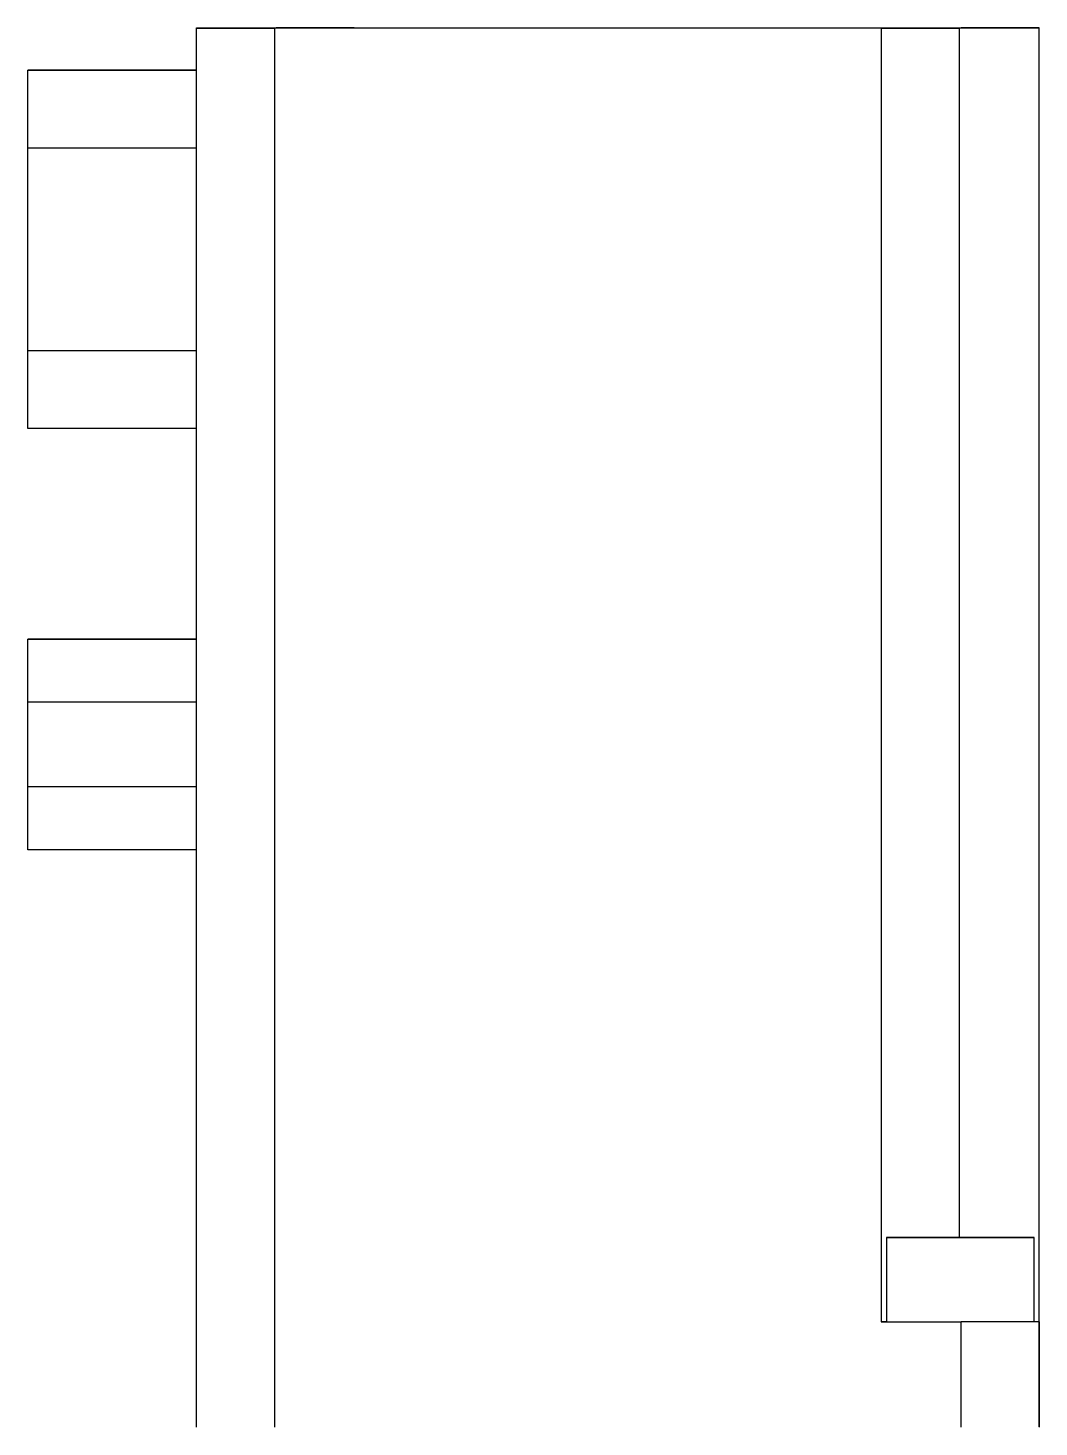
# Model space of a CAD drawing. Extents: x 0 to 634, y -8 to 556.
# Drawn here: x 249.7 to 297.7, y 154.5 to 220.9 of the extents above; entities that cross this region are included whole.
import ezdxf

# ---------------------------------------------------------------- set-up
doc = ezdxf.new("R2010")
doc.units = 0
doc.header["$LTSCALE"] = 0.5
doc.layers.add('MSM_CONTINUOUS', color=7, linetype='CONTINUOUS')

msp = doc.modelspace()

# ---------------------------------------------------------------- linework, layer by layer
at = {"layer": 'MSM_CONTINUOUS'}
for p, q in [((257.657, 220.897), (257.657, 220.901)), ((257.657, 220.901), (261.445, 220.901)), ((297.657, 220.9), (257.657, 220.9)), ((257.657, 220.897), (257.668, 220.897)), ((257.657, 154.497), (257.657, 220.897)), ((257.668, 220.897), (257.703, 220.897)), ((257.703, 220.897), (257.759, 220.897)), ((257.759, 220.897), (257.838, 220.897)), ((257.838, 220.897), (257.939, 220.896)), ((257.939, 220.896), (258.06, 220.896)), ((258.06, 220.896), (258.202, 220.896)), ((258.202, 220.896), (258.364, 220.896)), ((258.364, 220.896), (258.543, 220.896)), ((258.543, 220.896), (258.741, 220.896)), ((258.741, 220.896), (258.954, 220.896)), ((258.954, 220.896), (259.182, 220.896)), ((259.182, 220.896), (259.424, 220.896)), ((259.424, 220.896), (259.677, 220.896)), ((259.677, 220.896), (259.941, 220.896)), ((259.941, 220.896), (260.214, 220.896)), ((260.214, 220.896), (260.493, 220.896)), ((260.493, 220.896), (260.778, 220.896)), ((260.778, 220.896), (261.067, 220.896)), ((261.067, 220.896), (261.357, 220.896)), ((290.169, 220.896), (261.357, 220.896)), ((261.357, 220.896), (261.357, 154.496)), ((261.735, 220.901), (261.445, 220.901)), ((262.024, 220.901), (261.735, 220.901)), ((262.309, 220.901), (262.024, 220.901)), ((262.589, 220.901), (262.309, 220.901)), ((262.861, 220.901), (262.589, 220.901)), ((263.125, 220.901), (262.861, 220.901)), ((263.378, 220.901), (263.125, 220.901)), ((263.62, 220.901), (263.378, 220.901)), ((263.848, 220.901), (263.62, 220.901)), ((264.061, 220.901), (263.848, 220.901)), ((264.259, 220.901), (264.061, 220.901)), ((264.439, 220.901), (264.259, 220.901)), ((264.6, 220.901), (264.439, 220.901)), ((264.742, 220.901), (264.6, 220.901)), ((264.864, 220.901), (264.742, 220.901)), ((264.964, 220.901), (264.864, 220.901)), ((265.043, 220.901), (264.964, 220.901)), ((265.1, 220.901), (265.043, 220.901)), ((265.134, 220.901), (265.1, 220.901)), ((265.145, 220.901), (265.134, 220.901)), ((265.145, 220.901), (265.145, 220.902)), ((265.145, 220.902), (293.957, 220.902)), ((290.169, 220.897), (290.18, 220.897)), ((290.169, 220.897), (290.169, 159.496)), ((290.18, 220.897), (290.214, 220.897)), ((290.214, 220.897), (290.271, 220.897)), ((290.271, 220.897), (290.35, 220.897)), ((290.35, 220.897), (290.45, 220.897)), ((290.45, 220.897), (290.572, 220.897)), ((290.572, 220.897), (290.714, 220.897)), ((290.714, 220.897), (290.875, 220.897)), ((290.875, 220.897), (291.055, 220.897)), ((291.055, 220.897), (291.252, 220.897)), ((291.252, 220.897), (291.466, 220.897)), ((291.466, 220.897), (291.694, 220.897)), ((291.694, 220.897), (291.935, 220.897)), ((291.935, 220.897), (292.189, 220.897)), ((292.189, 220.897), (292.453, 220.897)), ((292.453, 220.897), (292.725, 220.897)), ((292.725, 220.897), (293.005, 220.897)), ((293.005, 220.897), (293.29, 220.897)), ((293.29, 220.897), (293.578, 220.897)), ((293.578, 220.897), (293.869, 220.897)), ((297.657, 220.897), (293.869, 220.897)), ((293.869, 220.897), (293.869, 163.497)), ((294.247, 220.902), (293.957, 220.902)), ((294.536, 220.902), (294.247, 220.902)), ((294.821, 220.902), (294.536, 220.902)), ((295.1, 220.902), (294.821, 220.902)), ((295.373, 220.902), (295.1, 220.902)), ((295.637, 220.902), (295.373, 220.902)), ((295.89, 220.902), (295.637, 220.902)), ((296.132, 220.902), (295.89, 220.902)), ((296.36, 220.902), (296.132, 220.902)), ((296.573, 220.901), (296.36, 220.902)), ((296.77, 220.901), (296.573, 220.901)), ((296.95, 220.901), (296.77, 220.901)), ((297.112, 220.901), (296.95, 220.901)), ((297.254, 220.901), (297.112, 220.901)), ((297.375, 220.901), (297.254, 220.901)), ((297.476, 220.901), (297.375, 220.901)), ((297.555, 220.901), (297.476, 220.901)), ((297.611, 220.901), (297.555, 220.901)), ((297.646, 220.901), (297.611, 220.901)), ((297.657, 220.901), (297.646, 220.901)), ((297.657, 154.501), (297.657, 220.901)), ((249.657, 201.897), (249.657, 218.899)), ((257.657, 218.899), (249.657, 218.899)), ((249.657, 218.897), (257.657, 218.897)), ((257.657, 215.197), (249.657, 215.197)), ((249.657, 205.597), (257.657, 205.597)), ((257.657, 201.897), (249.657, 201.897)), ((249.657, 181.897), (249.657, 191.899)), ((257.657, 191.899), (249.657, 191.899)), ((249.657, 191.897), (257.657, 191.897)), ((257.657, 188.897), (249.657, 188.897)), ((249.657, 184.897), (257.657, 184.897)), ((257.657, 181.897), (249.657, 181.897)), ((290.431, 163.497), (290.42, 163.497)), ((290.42, 163.497), (290.434, 163.497)), ((290.42, 163.497), (290.42, 159.497)), ((290.463, 163.497), (290.431, 163.497)), ((290.434, 163.497), (290.474, 163.497)), ((290.517, 163.497), (290.463, 163.497)), ((290.474, 163.497), (290.54, 163.497)), ((290.592, 163.497), (290.517, 163.497)), ((290.54, 163.497), (290.631, 163.497)), ((290.687, 163.496), (290.592, 163.497)), ((290.631, 163.497), (290.748, 163.497)), ((290.802, 163.496), (290.687, 163.496)), ((290.748, 163.497), (290.889, 163.497)), ((290.936, 163.496), (290.802, 163.496)), ((290.889, 163.497), (291.053, 163.497)), ((291.089, 163.496), (290.936, 163.496)), ((291.053, 163.497), (291.239, 163.497)), ((291.259, 163.496), (291.089, 163.496)), ((291.239, 163.497), (291.446, 163.497)), ((291.446, 163.496), (291.259, 163.496)), ((291.446, 163.497), (291.671, 163.497)), ((291.647, 163.496), (291.446, 163.496)), ((291.863, 163.496), (291.647, 163.496)), ((291.671, 163.497), (291.913, 163.497)), ((292.092, 163.496), (291.863, 163.496)), ((291.913, 163.497), (292.17, 163.497)), ((292.331, 163.496), (292.092, 163.496)), ((292.17, 163.497), (292.441, 163.497)), ((292.581, 163.496), (292.331, 163.496)), ((292.42, 163.497), (293.92, 163.497)), ((292.42, 163.497), (292.42, 163.497)), ((293.92, 163.496), (292.42, 163.497)), ((292.441, 163.497), (292.723, 163.497)), ((292.839, 163.496), (292.581, 163.496)), ((292.723, 163.497), (293.015, 163.497)), ((293.103, 163.496), (292.839, 163.496)), ((293.015, 163.497), (293.313, 163.497)), ((293.373, 163.496), (293.103, 163.496)), ((293.313, 163.497), (293.615, 163.497)), ((293.646, 163.496), (293.373, 163.496)), ((293.615, 163.497), (293.92, 163.497)), ((293.92, 163.496), (293.646, 163.496)), ((293.92, 163.497), (294.225, 163.497)), ((295.42, 163.497), (293.92, 163.496)), ((293.92, 163.497), (295.42, 163.497)), ((293.92, 163.497), (293.92, 163.496)), ((294.195, 163.496), (293.92, 163.496)), ((294.468, 163.496), (294.195, 163.496)), ((294.225, 163.497), (294.528, 163.497)), ((294.737, 163.496), (294.468, 163.496)), ((294.528, 163.497), (294.826, 163.497)), ((295.002, 163.496), (294.737, 163.496)), ((294.826, 163.497), (295.117, 163.497)), ((295.26, 163.496), (295.002, 163.496)), ((295.117, 163.497), (295.4, 163.497)), ((295.509, 163.496), (295.26, 163.496)), ((295.4, 163.497), (295.67, 163.497)), ((295.42, 163.497), (295.42, 163.497)), ((295.749, 163.496), (295.509, 163.496)), ((295.67, 163.497), (295.928, 163.497)), ((295.978, 163.496), (295.749, 163.496)), ((295.928, 163.497), (296.17, 163.497)), ((296.193, 163.496), (295.978, 163.496)), ((296.17, 163.497), (296.395, 163.497)), ((296.395, 163.496), (296.193, 163.496)), ((296.395, 163.497), (296.602, 163.497)), ((296.582, 163.496), (296.395, 163.496)), ((296.752, 163.496), (296.582, 163.496)), ((296.602, 163.497), (296.787, 163.497)), ((296.905, 163.496), (296.752, 163.496)), ((296.787, 163.497), (296.951, 163.497)), ((297.039, 163.496), (296.905, 163.496)), ((296.951, 163.497), (297.092, 163.497)), ((297.154, 163.496), (297.039, 163.496)), ((297.092, 163.497), (297.209, 163.497)), ((297.249, 163.497), (297.154, 163.496)), ((297.209, 163.497), (297.301, 163.497)), ((297.324, 163.497), (297.249, 163.497)), ((297.301, 163.497), (297.367, 163.497)), ((297.377, 163.497), (297.324, 163.497)), ((297.367, 163.497), (297.407, 163.497)), ((297.41, 163.497), (297.377, 163.497)), ((297.407, 163.497), (297.42, 163.497)), ((297.42, 163.497), (297.41, 163.497)), ((297.42, 159.497), (297.42, 163.497)), ((257.657, 159.501), (257.657, 159.501)), ((290.173, 159.497), (290.169, 159.497)), ((290.169, 159.496), (293.957, 159.496)), ((290.185, 159.497), (290.173, 159.497)), ((290.204, 159.497), (290.185, 159.497)), ((290.232, 159.497), (290.204, 159.497)), ((290.268, 159.497), (290.232, 159.497)), ((290.311, 159.497), (290.268, 159.497)), ((290.362, 159.497), (290.311, 159.497)), ((290.42, 159.497), (290.362, 159.497)), ((290.42, 159.497), (290.431, 159.497)), ((290.431, 159.497), (290.463, 159.497)), ((290.463, 159.497), (290.517, 159.497)), ((290.517, 159.497), (290.592, 159.497)), ((290.592, 159.497), (290.687, 159.496)), ((290.687, 159.496), (290.802, 159.496)), ((290.802, 159.496), (290.936, 159.496)), ((290.936, 159.496), (291.089, 159.496)), ((291.089, 159.496), (291.259, 159.496)), ((291.259, 159.496), (291.446, 159.496)), ((291.446, 159.496), (291.647, 159.496)), ((291.647, 159.496), (291.863, 159.496)), ((291.863, 159.496), (292.092, 159.496)), ((292.092, 159.496), (292.331, 159.496)), ((292.331, 159.496), (292.581, 159.496)), ((292.581, 159.496), (292.839, 159.496)), ((292.839, 159.496), (293.103, 159.496)), ((293.103, 159.496), (293.373, 159.496)), ((293.373, 159.496), (293.646, 159.496)), ((293.646, 159.496), (293.92, 159.496)), ((294.248, 159.496), (293.957, 159.496)), ((293.957, 154.496), (293.957, 159.496)), ((294.537, 159.496), (294.248, 159.496)), ((294.823, 159.496), (294.537, 159.496)), ((295.103, 159.496), (294.823, 159.496)), ((295.377, 159.496), (295.103, 159.496)), ((295.641, 159.496), (295.377, 159.496)), ((295.895, 159.496), (295.641, 159.496)), ((296.137, 159.496), (295.895, 159.496)), ((296.365, 159.496), (296.137, 159.496)), ((296.579, 159.496), (296.365, 159.496)), ((296.776, 159.496), (296.579, 159.496)), ((296.956, 159.496), (296.776, 159.496)), ((297.116, 159.496), (296.956, 159.496)), ((297.257, 159.496), (297.116, 159.496)), ((297.378, 159.496), (297.257, 159.496)), ((297.477, 159.497), (297.378, 159.496)), ((297.657, 159.497), (297.42, 159.497)), ((297.556, 159.497), (297.477, 159.497)), ((297.612, 159.497), (297.556, 159.497)), ((297.646, 159.497), (297.612, 159.497)), ((297.657, 159.497), (297.646, 159.497)), ((297.657, 159.497), (297.657, 159.497)), ((297.657, 159.497), (297.657, 154.497))]:
    msp.add_line(p, q, dxfattribs=at)

doc.saveas('drawing.dxf')
